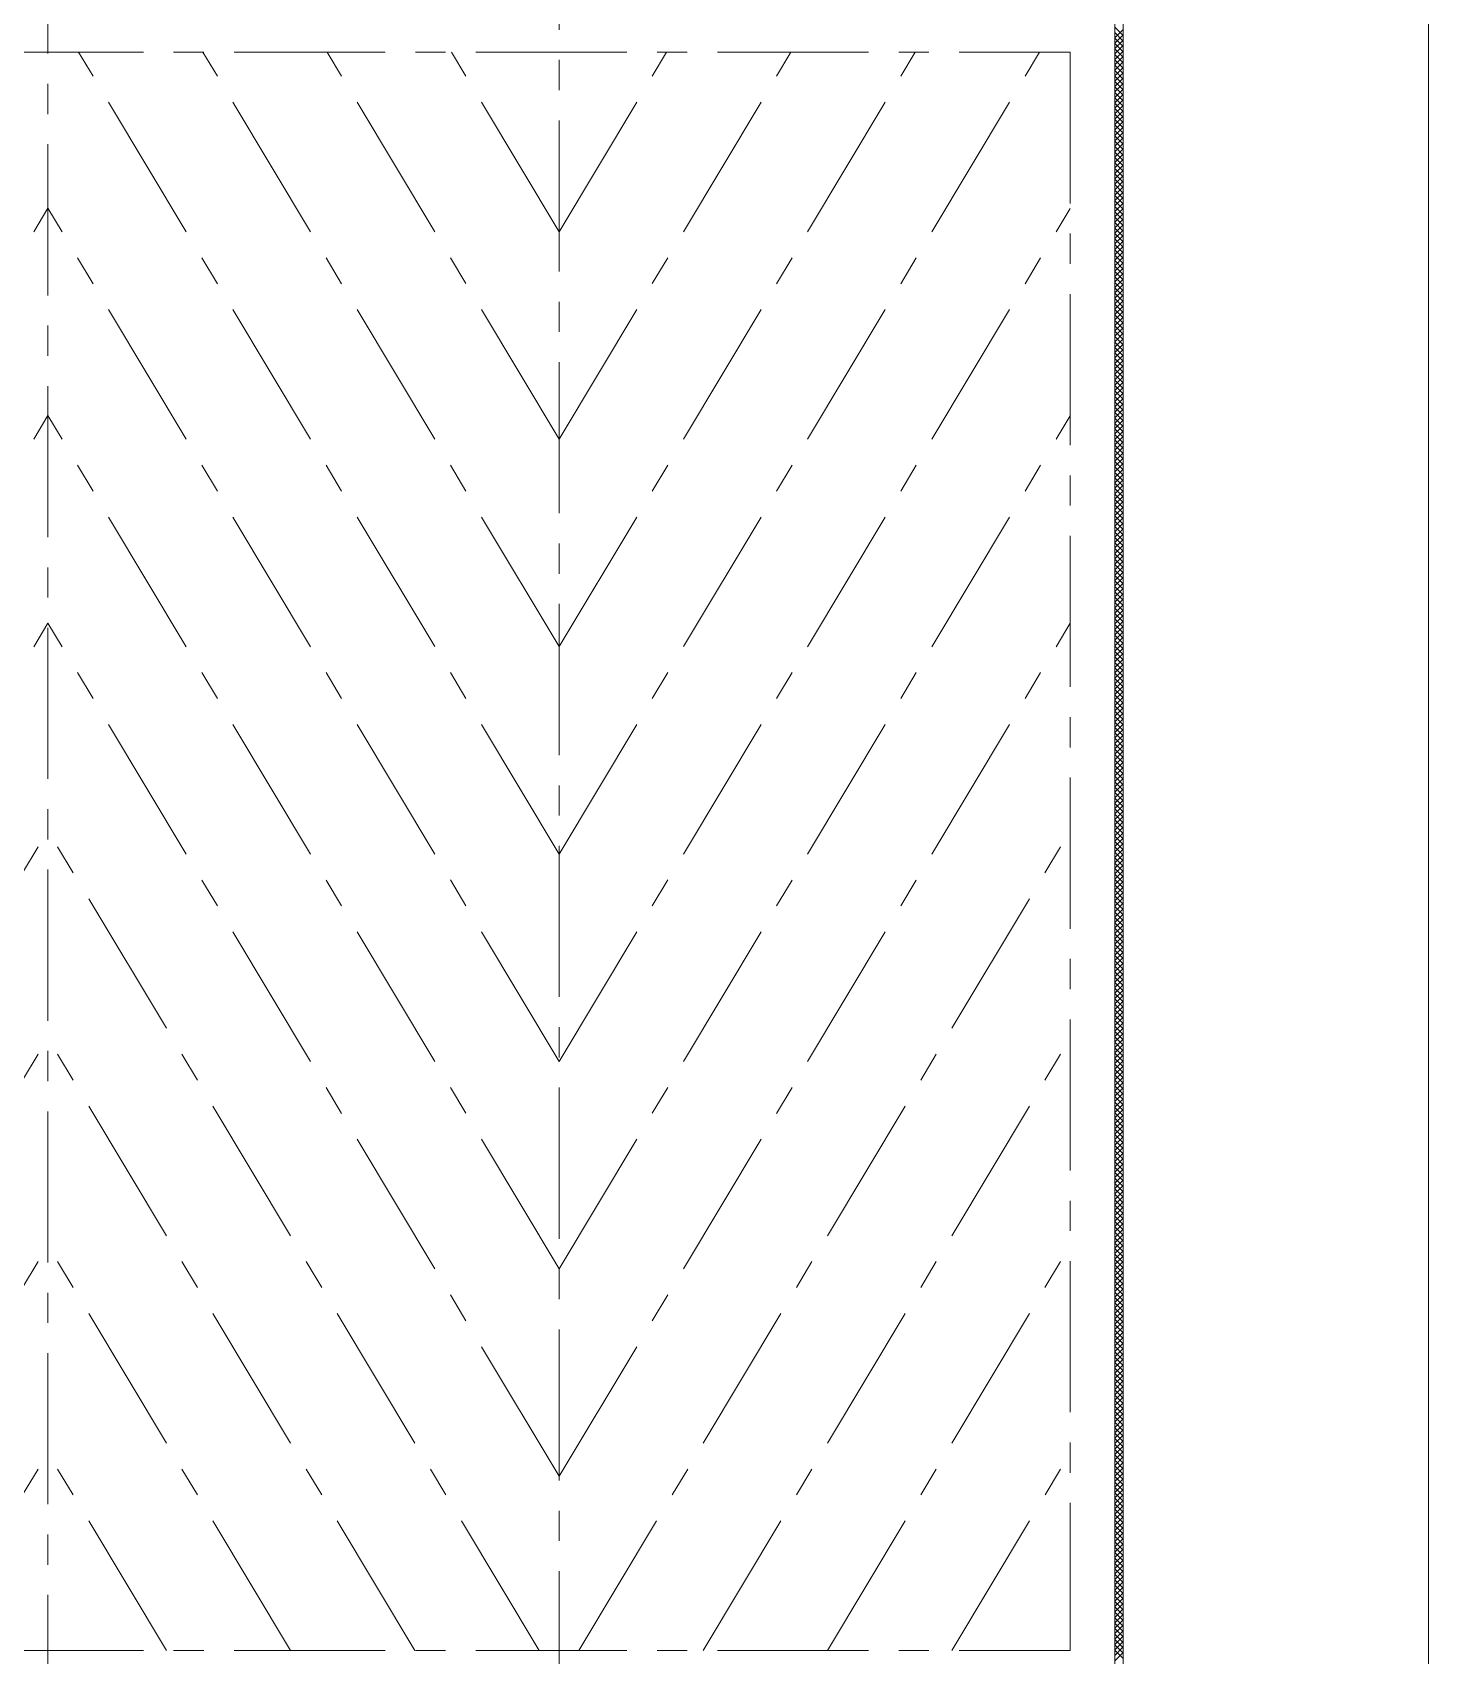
# Model space of a CAD drawing. Header units: millimetres. Extents: x -394 to 6212, y -2458 to 809.
# Drawn here: x 5237.13 to 5260.23, y -1869.96 to -1843.11 of the extents above; entities that cross this region are included whole.
import ezdxf

# ---------------------------------------------------------------- set-up
doc = ezdxf.new("R2010")
doc.units = ezdxf.units.MM
doc.linetypes.add('CENTERX2', pattern=[4, 2.5, -0.5, 0.5, -0.5])
for name, color, linetype, lineweight, true_color in [('1', 1, 'Continuous', 18, 0xff0000), ('2', 2, 'Continuous', 18, 0xffff00), ('3', 3, 'CENTERX2', 18, 0x00ff00)]:
    doc.layers.add(name, color=color, linetype=linetype, lineweight=lineweight, true_color=true_color)

msp = doc.modelspace()

# ---------------------------------------------------------------- linework, layer by layer
at = {"layer": '1'}
for p, q in [((5260.23314, -1823.93368), (5260.23314, -1889.18445)), ((5255.17746, -1832.83929), (5255.17746, -1880.27884)), ((5255.03907, -1842.19265), (5255.03907, -1870.92548))]:
    msp.add_line(p, q, dxfattribs=at)
at = {"layer": '2'}
for p, q in [((5255.17746, -1843.16021), (5255.03907, -1843.02182)), ((5255.03907, -1843.1953), (5255.17746, -1843.05691)), ((5255.17746, -1843.25001), (5255.03907, -1843.11162)), ((5255.03907, -1843.2851), (5255.17746, -1843.14671)), ((5255.17746, -1843.33982), (5255.03907, -1843.20143)), ((5255.03907, -1843.3749), (5255.17746, -1843.23651)), ((5255.17746, -1843.42962), (5255.03907, -1843.29123)), ((5255.03907, -1843.4647), (5255.17746, -1843.32631)), ((5255.17746, -1843.51942), (5255.03907, -1843.38103)), ((5255.03907, -1843.55451), (5255.17746, -1843.41612)), ((5255.17746, -1843.60922), (5255.03907, -1843.47083)), ((5255.03907, -1843.64431), (5255.17746, -1843.50592)), ((5255.17746, -1843.69903), (5255.03907, -1843.56064)), ((5255.03907, -1843.73411), (5255.17746, -1843.59572)), ((5255.17746, -1843.78883), (5255.03907, -1843.65044)), ((5255.03907, -1843.82391), (5255.17746, -1843.68552)), ((5255.17746, -1843.87863), (5255.03907, -1843.74024)), ((5255.03907, -1843.91372), (5255.17746, -1843.77533)), ((5255.17746, -1843.96843), (5255.03907, -1843.83005)), ((5255.03907, -1844.00352), (5255.17746, -1843.86513)), ((5255.17746, -1844.05824), (5255.03907, -1843.91985)), ((5255.03907, -1844.09332), (5255.17746, -1843.95493)), ((5255.17746, -1844.14804), (5255.03907, -1844.00965)), ((5255.03907, -1844.18312), (5255.17746, -1844.04473)), ((5255.17746, -1844.23784), (5255.03907, -1844.09945)), ((5255.03907, -1844.27293), (5255.17746, -1844.13454)), ((5255.17746, -1844.32764), (5255.03907, -1844.18926)), ((5255.03907, -1844.36273), (5255.17746, -1844.22434)), ((5255.17746, -1844.41745), (5255.03907, -1844.27906)), ((5255.03907, -1844.45253), (5255.17746, -1844.31414)), ((5255.17746, -1844.50725), (5255.03907, -1844.36886)), ((5255.03907, -1844.54233), (5255.17746, -1844.40394)), ((5255.17746, -1844.59705), (5255.03907, -1844.45866)), ((5255.03907, -1844.63214), (5255.17746, -1844.49375)), ((5255.17746, -1844.68686), (5255.03907, -1844.54847)), ((5255.03907, -1844.72194), (5255.17746, -1844.58355)), ((5255.17746, -1844.77666), (5255.03907, -1844.63827)), ((5255.03907, -1844.81174), (5255.17746, -1844.67335)), ((5255.17746, -1844.86646), (5255.03907, -1844.72807)), ((5255.03907, -1844.90154), (5255.17746, -1844.76315)), ((5255.17746, -1844.95626), (5255.03907, -1844.81787)), ((5255.03907, -1844.99135), (5255.17746, -1844.85296)), ((5255.17746, -1845.04607), (5255.03907, -1844.90768)), ((5255.03907, -1845.08115), (5255.17746, -1844.94276)), ((5255.17746, -1845.13587), (5255.03907, -1844.99748)), ((5255.03907, -1845.17095), (5255.17746, -1845.03256)), ((5255.17746, -1845.22567), (5255.03907, -1845.08728)), ((5255.03907, -1845.26075), (5255.17746, -1845.12236)), ((5255.17746, -1845.31547), (5255.03907, -1845.17708)), ((5255.03907, -1845.35056), (5255.17746, -1845.21217)), ((5255.17746, -1845.40528), (5255.03907, -1845.26689)), ((5255.03907, -1845.44036), (5255.17746, -1845.30197)), ((5255.17746, -1845.49508), (5255.03907, -1845.35669)), ((5255.03907, -1845.53016), (5255.17746, -1845.39177)), ((5255.17746, -1845.58488), (5255.03907, -1845.44649)), ((5255.03907, -1845.61996), (5255.17746, -1845.48157)), ((5255.17746, -1845.67468), (5255.03907, -1845.53629)), ((5255.03907, -1845.70977), (5255.17746, -1845.57138)), ((5255.17746, -1845.76449), (5255.03907, -1845.6261)), ((5255.03907, -1845.79957), (5255.17746, -1845.66118)), ((5255.17746, -1845.85429), (5255.03907, -1845.7159)), ((5255.03907, -1845.88937), (5255.17746, -1845.75098)), ((5255.17746, -1845.94409), (5255.03907, -1845.8057)), ((5255.03907, -1845.97917), (5255.17746, -1845.84079)), ((5255.17746, -1846.03389), (5255.03907, -1845.8955)), ((5255.03907, -1846.06898), (5255.17746, -1845.93059)), ((5255.17746, -1846.1237), (5255.03907, -1845.98531)), ((5255.03907, -1846.15878), (5255.17746, -1846.02039)), ((5255.17746, -1846.2135), (5255.03907, -1846.07511)), ((5255.03907, -1846.24858), (5255.17746, -1846.11019)), ((5255.17746, -1846.3033), (5255.03907, -1846.16491)), ((5255.03907, -1846.33838), (5255.17746, -1846.2)), ((5255.17746, -1846.3931), (5255.03907, -1846.25471)), ((5255.03907, -1846.42819), (5255.17746, -1846.2898)), ((5255.17746, -1846.48291), (5255.03907, -1846.34452)), ((5255.03907, -1846.51799), (5255.17746, -1846.3796)), ((5255.17746, -1846.57271), (5255.03907, -1846.43432)), ((5255.03907, -1846.60779), (5255.17746, -1846.4694)), ((5255.17746, -1846.66251), (5255.03907, -1846.52412)), ((5255.03907, -1846.6976), (5255.17746, -1846.55921)), ((5255.17746, -1846.75231), (5255.03907, -1846.61392)), ((5255.03907, -1846.7874), (5255.17746, -1846.64901)), ((5255.17746, -1846.84212), (5255.03907, -1846.70373)), ((5255.03907, -1846.8772), (5255.17746, -1846.73881)), ((5255.17746, -1846.93192), (5255.03907, -1846.79353)), ((5255.03907, -1846.967), (5255.17746, -1846.82861)), ((5255.17746, -1847.02172), (5255.03907, -1846.88333)), ((5255.03907, -1847.05681), (5255.17746, -1846.91842)), ((5255.17746, -1847.11152), (5255.03907, -1846.97313)), ((5255.03907, -1847.14661), (5255.17746, -1847.00822)), ((5255.17746, -1847.20133), (5255.03907, -1847.06294)), ((5255.03907, -1847.23641), (5255.17746, -1847.09802)), ((5255.17746, -1847.29113), (5255.03907, -1847.15274)), ((5255.03907, -1847.32621), (5255.17746, -1847.18782)), ((5255.17746, -1847.38093), (5255.03907, -1847.24254)), ((5255.03907, -1847.41602), (5255.17746, -1847.27763)), ((5255.17746, -1847.47073), (5255.03907, -1847.33234)), ((5255.03907, -1847.50582), (5255.17746, -1847.36743)), ((5255.17746, -1847.56054), (5255.03907, -1847.42215)), ((5255.03907, -1847.59562), (5255.17746, -1847.45723)), ((5255.17746, -1847.65034), (5255.03907, -1847.51195)), ((5255.03907, -1847.68542), (5255.17746, -1847.54703)), ((5255.17746, -1847.74014), (5255.03907, -1847.60175)), ((5255.03907, -1847.77523), (5255.17746, -1847.63684)), ((5255.17746, -1847.82994), (5255.03907, -1847.69156)), ((5255.03907, -1847.86503), (5255.17746, -1847.72664)), ((5255.17746, -1847.91975), (5255.03907, -1847.78136)), ((5255.03907, -1847.95483), (5255.17746, -1847.81644)), ((5255.17746, -1848.00955), (5255.03907, -1847.87116)), ((5255.03907, -1848.04463), (5255.17746, -1847.90624)), ((5255.17746, -1848.09935), (5255.03907, -1847.96096)), ((5255.03907, -1848.13444), (5255.17746, -1847.99605)), ((5255.17746, -1848.18915), (5255.03907, -1848.05077)), ((5255.03907, -1848.22424), (5255.17746, -1848.08585)), ((5255.17746, -1848.27896), (5255.03907, -1848.14057)), ((5255.03907, -1848.31404), (5255.17746, -1848.17565)), ((5255.17746, -1848.36876), (5255.03907, -1848.23037)), ((5255.03907, -1848.40384), (5255.17746, -1848.26545)), ((5255.17746, -1848.45856), (5255.03907, -1848.32017)), ((5255.03907, -1848.49365), (5255.17746, -1848.35526)), ((5255.17746, -1848.54837), (5255.03907, -1848.40998)), ((5255.03907, -1848.58345), (5255.17746, -1848.44506)), ((5255.17746, -1848.63817), (5255.03907, -1848.49978)), ((5255.03907, -1848.67325), (5255.17746, -1848.53486)), ((5255.17746, -1848.72797), (5255.03907, -1848.58958)), ((5255.03907, -1848.76305), (5255.17746, -1848.62466)), ((5255.17746, -1848.81777), (5255.03907, -1848.67938)), ((5255.03907, -1848.85286), (5255.17746, -1848.71447)), ((5255.17746, -1848.90758), (5255.03907, -1848.76919)), ((5255.03907, -1848.94266), (5255.17746, -1848.80427)), ((5255.17746, -1848.99738), (5255.03907, -1848.85899)), ((5255.03907, -1849.03246), (5255.17746, -1848.89407)), ((5255.17746, -1849.08718), (5255.03907, -1848.94879)), ((5255.03907, -1849.12226), (5255.17746, -1848.98387)), ((5255.17746, -1849.17698), (5255.03907, -1849.03859)), ((5255.03907, -1849.21207), (5255.17746, -1849.07368)), ((5255.17746, -1849.26679), (5255.03907, -1849.1284)), ((5255.03907, -1849.30187), (5255.17746, -1849.16348)), ((5255.17746, -1849.35659), (5255.03907, -1849.2182)), ((5255.03907, -1849.39167), (5255.17746, -1849.25328)), ((5255.17746, -1849.44639), (5255.03907, -1849.308)), ((5255.03907, -1849.48147), (5255.17746, -1849.34308)), ((5255.17746, -1849.53619), (5255.03907, -1849.3978)), ((5255.03907, -1849.57128), (5255.17746, -1849.43289)), ((5255.17746, -1849.626), (5255.03907, -1849.48761)), ((5255.03907, -1849.66108), (5255.17746, -1849.52269)), ((5255.17746, -1849.7158), (5255.03907, -1849.57741)), ((5255.03907, -1849.75088), (5255.17746, -1849.61249)), ((5255.17746, -1849.8056), (5255.03907, -1849.66721)), ((5255.03907, -1849.84068), (5255.17746, -1849.7023)), ((5255.17746, -1849.8954), (5255.03907, -1849.75701)), ((5255.03907, -1849.93049), (5255.17746, -1849.7921)), ((5255.17746, -1849.98521), (5255.03907, -1849.84682)), ((5255.03907, -1850.02029), (5255.17746, -1849.8819)), ((5255.17746, -1850.07501), (5255.03907, -1849.93662)), ((5255.03907, -1850.11009), (5255.17746, -1849.9717)), ((5255.17746, -1850.16481), (5255.03907, -1850.02642)), ((5255.03907, -1850.19989), (5255.17746, -1850.06151)), ((5255.17746, -1850.25461), (5255.03907, -1850.11622)), ((5255.03907, -1850.2897), (5255.17746, -1850.15131)), ((5255.17746, -1850.34442), (5255.03907, -1850.20603)), ((5255.03907, -1850.3795), (5255.17746, -1850.24111)), ((5255.17746, -1850.43422), (5255.03907, -1850.29583)), ((5255.03907, -1850.4693), (5255.17746, -1850.33091)), ((5255.17746, -1850.52402), (5255.03907, -1850.38563)), ((5255.03907, -1850.55911), (5255.17746, -1850.42072)), ((5255.17746, -1850.61382), (5255.03907, -1850.47543)), ((5255.03907, -1850.64891), (5255.17746, -1850.51052)), ((5255.17746, -1850.70363), (5255.03907, -1850.56524)), ((5255.03907, -1850.73871), (5255.17746, -1850.60032)), ((5255.17746, -1850.79343), (5255.03907, -1850.65504)), ((5255.03907, -1850.82851), (5255.17746, -1850.69012)), ((5255.17746, -1850.88323), (5255.03907, -1850.74484)), ((5255.03907, -1850.91832), (5255.17746, -1850.77993)), ((5255.17746, -1850.97303), (5255.03907, -1850.83464)), ((5255.03907, -1851.00812), (5255.17746, -1850.86973)), ((5255.17746, -1851.06284), (5255.03907, -1850.92445)), ((5255.03907, -1851.09792), (5255.17746, -1850.95953)), ((5255.17746, -1851.15264), (5255.03907, -1851.01425)), ((5255.03907, -1851.18772), (5255.17746, -1851.04933)), ((5255.17746, -1851.24244), (5255.03907, -1851.10405)), ((5255.03907, -1851.27753), (5255.17746, -1851.13914)), ((5255.17746, -1851.33224), (5255.03907, -1851.19386)), ((5255.03907, -1851.36733), (5255.17746, -1851.22894)), ((5255.17746, -1851.42205), (5255.03907, -1851.28366)), ((5255.03907, -1851.45713), (5255.17746, -1851.31874)), ((5255.17746, -1851.51185), (5255.03907, -1851.37346)), ((5255.03907, -1851.54693), (5255.17746, -1851.40854)), ((5255.17746, -1851.60165), (5255.03907, -1851.46326)), ((5255.03907, -1851.63674), (5255.17746, -1851.49835)), ((5255.17746, -1851.69145), (5255.03907, -1851.55307)), ((5255.03907, -1851.72654), (5255.17746, -1851.58815)), ((5255.17746, -1851.78126), (5255.03907, -1851.64287)), ((5255.03907, -1851.81634), (5255.17746, -1851.67795)), ((5255.17746, -1851.87106), (5255.03907, -1851.73267)), ((5255.03907, -1851.90614), (5255.17746, -1851.76775)), ((5255.17746, -1851.96086), (5255.03907, -1851.82247)), ((5255.03907, -1851.99595), (5255.17746, -1851.85756)), ((5255.17746, -1852.05067), (5255.03907, -1851.91228)), ((5255.03907, -1852.08575), (5255.17746, -1851.94736)), ((5255.17746, -1852.14047), (5255.03907, -1852.00208)), ((5255.03907, -1852.17555), (5255.17746, -1852.03716)), ((5255.17746, -1852.23027), (5255.03907, -1852.09188)), ((5255.03907, -1852.26535), (5255.17746, -1852.12696)), ((5255.17746, -1852.32007), (5255.03907, -1852.18168)), ((5255.03907, -1852.35516), (5255.17746, -1852.21677)), ((5255.17746, -1852.40988), (5255.03907, -1852.27149)), ((5255.03907, -1852.44496), (5255.17746, -1852.30657)), ((5255.17746, -1852.49968), (5255.03907, -1852.36129)), ((5255.03907, -1852.53476), (5255.17746, -1852.39637)), ((5255.17746, -1852.58948), (5255.03907, -1852.45109)), ((5255.03907, -1852.62456), (5255.17746, -1852.48617)), ((5255.17746, -1852.67928), (5255.03907, -1852.54089)), ((5255.03907, -1852.71437), (5255.17746, -1852.57598)), ((5255.17746, -1852.76909), (5255.03907, -1852.6307)), ((5255.03907, -1852.80417), (5255.17746, -1852.66578)), ((5255.17746, -1852.85889), (5255.03907, -1852.7205)), ((5255.03907, -1852.89397), (5255.17746, -1852.75558)), ((5255.17746, -1852.94869), (5255.03907, -1852.8103)), ((5255.03907, -1852.98377), (5255.17746, -1852.84538)), ((5255.17746, -1853.03849), (5255.03907, -1852.9001)), ((5255.03907, -1853.07358), (5255.17746, -1852.93519)), ((5255.17746, -1853.1283), (5255.03907, -1852.98991)), ((5255.03907, -1853.16338), (5255.17746, -1853.02499)), ((5255.17746, -1853.2181), (5255.03907, -1853.07971)), ((5255.03907, -1853.25318), (5255.17746, -1853.11479)), ((5255.17746, -1853.3079), (5255.03907, -1853.16951)), ((5255.03907, -1853.34298), (5255.17746, -1853.2046)), ((5255.17746, -1853.3977), (5255.03907, -1853.25931)), ((5255.03907, -1853.43279), (5255.17746, -1853.2944)), ((5255.17746, -1853.48751), (5255.03907, -1853.34912)), ((5255.03907, -1853.52259), (5255.17746, -1853.3842)), ((5255.17746, -1853.57731), (5255.03907, -1853.43892)), ((5255.03907, -1853.61239), (5255.17746, -1853.474)), ((5255.17746, -1853.66711), (5255.03907, -1853.52872)), ((5255.03907, -1853.70219), (5255.17746, -1853.56381)), ((5255.17746, -1853.75691), (5255.03907, -1853.61852)), ((5255.03907, -1853.792), (5255.17746, -1853.65361)), ((5255.17746, -1853.84672), (5255.03907, -1853.70833)), ((5255.03907, -1853.8818), (5255.17746, -1853.74341)), ((5255.17746, -1853.93652), (5255.03907, -1853.79813)), ((5255.03907, -1853.9716), (5255.17746, -1853.83321)), ((5255.17746, -1854.02632), (5255.03907, -1853.88793)), ((5255.03907, -1854.06141), (5255.17746, -1853.92302)), ((5255.17746, -1854.11612), (5255.03907, -1853.97773)), ((5255.03907, -1854.15121), (5255.17746, -1854.01282)), ((5255.17746, -1854.20593), (5255.03907, -1854.06754)), ((5255.03907, -1854.24101), (5255.17746, -1854.10262)), ((5255.17746, -1854.29573), (5255.03907, -1854.15734)), ((5255.03907, -1854.33081), (5255.17746, -1854.19242)), ((5255.17746, -1854.38553), (5255.03907, -1854.24714)), ((5255.03907, -1854.42062), (5255.17746, -1854.28223)), ((5255.17746, -1854.47533), (5255.03907, -1854.33694)), ((5255.03907, -1854.51042), (5255.17746, -1854.37203)), ((5255.17746, -1854.56514), (5255.03907, -1854.42675)), ((5255.03907, -1854.60022), (5255.17746, -1854.46183)), ((5255.17746, -1854.65494), (5255.03907, -1854.51655)), ((5255.03907, -1854.69002), (5255.17746, -1854.55163)), ((5255.17746, -1854.74474), (5255.03907, -1854.60635)), ((5255.03907, -1854.77983), (5255.17746, -1854.64144)), ((5255.17746, -1854.83454), (5255.03907, -1854.69615)), ((5255.03907, -1854.86963), (5255.17746, -1854.73124)), ((5255.17746, -1854.92435), (5255.03907, -1854.78596)), ((5255.03907, -1854.95943), (5255.17746, -1854.82104)), ((5255.17746, -1855.01415), (5255.03907, -1854.87576)), ((5255.03907, -1855.04923), (5255.17746, -1854.91084)), ((5255.17746, -1855.10395), (5255.03907, -1854.96556)), ((5255.03907, -1855.13904), (5255.17746, -1855.00065)), ((5255.17746, -1855.19375), (5255.03907, -1855.05537)), ((5255.03907, -1855.22884), (5255.17746, -1855.09045)), ((5255.17746, -1855.28356), (5255.03907, -1855.14517)), ((5255.03907, -1855.31864), (5255.17746, -1855.18025)), ((5255.17746, -1855.37336), (5255.03907, -1855.23497)), ((5255.03907, -1855.40844), (5255.17746, -1855.27005)), ((5255.17746, -1855.46316), (5255.03907, -1855.32477)), ((5255.03907, -1855.49825), (5255.17746, -1855.35986)), ((5255.17746, -1855.55296), (5255.03907, -1855.41458)), ((5255.03907, -1855.58805), (5255.17746, -1855.44966)), ((5255.17746, -1855.64277), (5255.03907, -1855.50438)), ((5255.03907, -1855.67785), (5255.17746, -1855.53946)), ((5255.17746, -1855.73257), (5255.03907, -1855.59418)), ((5255.03907, -1855.76765), (5255.17746, -1855.62926)), ((5255.17746, -1855.82237), (5255.03907, -1855.68398)), ((5255.03907, -1855.85746), (5255.17746, -1855.71907)), ((5255.17746, -1855.91218), (5255.03907, -1855.77379)), ((5255.03907, -1855.94726), (5255.17746, -1855.80887)), ((5255.17746, -1856.00198), (5255.03907, -1855.86359)), ((5255.03907, -1856.03706), (5255.17746, -1855.89867)), ((5255.17746, -1856.09178), (5255.03907, -1855.95339)), ((5255.03907, -1856.12686), (5255.17746, -1855.98847)), ((5255.17746, -1856.18158), (5255.03907, -1856.04319)), ((5255.03907, -1856.21667), (5255.17746, -1856.07828)), ((5255.17746, -1856.27139), (5255.03907, -1856.133)), ((5255.03907, -1856.30647), (5255.17746, -1856.16808)), ((5255.17746, -1856.36119), (5255.03907, -1856.2228)), ((5255.03907, -1856.39627), (5255.17746, -1856.25788)), ((5255.17746, -1856.45099), (5255.03907, -1856.3126)), ((5255.03907, -1856.48607), (5255.17746, -1856.34768)), ((5255.17746, -1856.54079), (5255.03907, -1856.4024)), ((5255.03907, -1856.57588), (5255.17746, -1856.43749)), ((5255.17746, -1856.6306), (5255.03907, -1856.49221)), ((5255.03907, -1856.66568), (5255.17746, -1856.52729)), ((5255.17746, -1856.7204), (5255.03907, -1856.58201)), ((5255.03907, -1856.75548), (5255.17746, -1856.61709)), ((5255.17746, -1856.8102), (5255.03907, -1856.67181)), ((5255.03907, -1856.84528), (5255.17746, -1856.70689)), ((5255.17746, -1856.9), (5255.03907, -1856.76161)), ((5255.03907, -1856.93509), (5255.17746, -1856.7967)), ((5255.17746, -1856.98981), (5255.03907, -1856.85142)), ((5255.03907, -1857.02489), (5255.17746, -1856.8865)), ((5255.17746, -1857.07961), (5255.03907, -1856.94122)), ((5255.03907, -1857.11469), (5255.17746, -1856.9763)), ((5255.17746, -1857.16941), (5255.03907, -1857.03102)), ((5255.03907, -1857.20449), (5255.17746, -1857.06611)), ((5255.17746, -1857.25921), (5255.03907, -1857.12082)), ((5255.03907, -1857.2943), (5255.17746, -1857.15591)), ((5255.17746, -1857.34902), (5255.03907, -1857.21063)), ((5255.03907, -1857.3841), (5255.17746, -1857.24571)), ((5255.17746, -1857.43882), (5255.03907, -1857.30043)), ((5255.03907, -1857.4739), (5255.17746, -1857.33551)), ((5255.17746, -1857.52862), (5255.03907, -1857.39023)), ((5255.03907, -1857.5637), (5255.17746, -1857.42532)), ((5255.17746, -1857.61842), (5255.03907, -1857.48003)), ((5255.03907, -1857.65351), (5255.17746, -1857.51512)), ((5255.17746, -1857.70823), (5255.03907, -1857.56984)), ((5255.03907, -1857.74331), (5255.17746, -1857.60492)), ((5255.17746, -1857.79803), (5255.03907, -1857.65964)), ((5255.03907, -1857.83311), (5255.17746, -1857.69472)), ((5255.17746, -1857.88783), (5255.03907, -1857.74944)), ((5255.03907, -1857.92292), (5255.17746, -1857.78453)), ((5255.17746, -1857.97763), (5255.03907, -1857.83924)), ((5255.03907, -1858.01272), (5255.17746, -1857.87433)), ((5255.17746, -1858.06744), (5255.03907, -1857.92905)), ((5255.03907, -1858.10252), (5255.17746, -1857.96413)), ((5255.17746, -1858.15724), (5255.03907, -1858.01885)), ((5255.03907, -1858.19232), (5255.17746, -1858.05393)), ((5255.17746, -1858.24704), (5255.03907, -1858.10865)), ((5255.03907, -1858.28213), (5255.17746, -1858.14374)), ((5255.17746, -1858.33684), (5255.03907, -1858.19845)), ((5255.03907, -1858.37193), (5255.17746, -1858.23354)), ((5255.17746, -1858.42665), (5255.03907, -1858.28826)), ((5255.03907, -1858.46173), (5255.17746, -1858.32334)), ((5255.17746, -1858.51645), (5255.03907, -1858.37806)), ((5255.03907, -1858.55153), (5255.17746, -1858.41314)), ((5255.17746, -1858.60625), (5255.03907, -1858.46786)), ((5255.03907, -1858.64134), (5255.17746, -1858.50295)), ((5255.17746, -1858.69605), (5255.03907, -1858.55767)), ((5255.03907, -1858.73114), (5255.17746, -1858.59275)), ((5255.17746, -1858.78586), (5255.03907, -1858.64747)), ((5255.03907, -1858.82094), (5255.17746, -1858.68255)), ((5255.17746, -1858.87566), (5255.03907, -1858.73727)), ((5255.03907, -1858.91074), (5255.17746, -1858.77235)), ((5255.17746, -1858.96546), (5255.03907, -1858.82707)), ((5255.03907, -1859.00055), (5255.17746, -1858.86216)), ((5255.17746, -1859.05526), (5255.03907, -1858.91688)), ((5255.03907, -1859.09035), (5255.17746, -1858.95196)), ((5255.17746, -1859.14507), (5255.03907, -1859.00668)), ((5255.03907, -1859.18015), (5255.17746, -1859.04176)), ((5255.17746, -1859.23487), (5255.03907, -1859.09648)), ((5255.03907, -1859.26995), (5255.17746, -1859.13156)), ((5255.17746, -1859.32467), (5255.03907, -1859.18628)), ((5255.03907, -1859.35976), (5255.17746, -1859.22137)), ((5255.17746, -1859.41448), (5255.03907, -1859.27609)), ((5255.03907, -1859.44956), (5255.17746, -1859.31117)), ((5255.17746, -1859.50428), (5255.03907, -1859.36589)), ((5255.03907, -1859.53936), (5255.17746, -1859.40097)), ((5255.17746, -1859.59408), (5255.03907, -1859.45569)), ((5255.03907, -1859.62916), (5255.17746, -1859.49077)), ((5255.17746, -1859.68388), (5255.03907, -1859.54549)), ((5255.03907, -1859.71897), (5255.17746, -1859.58058)), ((5255.17746, -1859.77369), (5255.03907, -1859.6353)), ((5255.03907, -1859.80877), (5255.17746, -1859.67038)), ((5255.17746, -1859.86349), (5255.03907, -1859.7251)), ((5255.03907, -1859.89857), (5255.17746, -1859.76018)), ((5255.17746, -1859.95329), (5255.03907, -1859.8149)), ((5255.03907, -1859.98837), (5255.17746, -1859.84998)), ((5255.17746, -1860.04309), (5255.03907, -1859.9047)), ((5255.03907, -1860.07818), (5255.17746, -1859.93979)), ((5255.17746, -1860.1329), (5255.03907, -1859.99451)), ((5255.03907, -1860.16798), (5255.17746, -1860.02959)), ((5255.17746, -1860.2227), (5255.03907, -1860.08431)), ((5255.03907, -1860.25778), (5255.17746, -1860.11939)), ((5255.17746, -1860.3125), (5255.03907, -1860.17411)), ((5255.03907, -1860.34758), (5255.17746, -1860.20919)), ((5255.17746, -1860.4023), (5255.03907, -1860.26391)), ((5255.03907, -1860.43739), (5255.17746, -1860.299)), ((5255.17746, -1860.49211), (5255.03907, -1860.35372)), ((5255.03907, -1860.52719), (5255.17746, -1860.3888)), ((5255.17746, -1860.58191), (5255.03907, -1860.44352)), ((5255.03907, -1860.61699), (5255.17746, -1860.4786)), ((5255.17746, -1860.67171), (5255.03907, -1860.53332)), ((5255.03907, -1860.70679), (5255.17746, -1860.56841)), ((5255.17746, -1860.76151), (5255.03907, -1860.62312)), ((5255.03907, -1860.7966), (5255.17746, -1860.65821)), ((5255.17746, -1860.85132), (5255.03907, -1860.71293)), ((5255.03907, -1860.8864), (5255.17746, -1860.74801)), ((5255.17746, -1860.94112), (5255.03907, -1860.80273)), ((5255.03907, -1860.9762), (5255.17746, -1860.83781)), ((5255.17746, -1861.03092), (5255.03907, -1860.89253)), ((5255.03907, -1861.066), (5255.17746, -1860.92762)), ((5255.17746, -1861.12072), (5255.03907, -1860.98233)), ((5255.03907, -1861.15581), (5255.17746, -1861.01742)), ((5255.17746, -1861.21053), (5255.03907, -1861.07214)), ((5255.03907, -1861.24561), (5255.17746, -1861.10722)), ((5255.17746, -1861.30033), (5255.03907, -1861.16194)), ((5255.03907, -1861.33541), (5255.17746, -1861.19702)), ((5255.17746, -1861.39013), (5255.03907, -1861.25174)), ((5255.03907, -1861.42522), (5255.17746, -1861.28683)), ((5255.17746, -1861.47993), (5255.03907, -1861.34154)), ((5255.03907, -1861.51502), (5255.17746, -1861.37663)), ((5255.17746, -1861.56974), (5255.03907, -1861.43135)), ((5255.03907, -1861.60482), (5255.17746, -1861.46643)), ((5255.17746, -1861.65954), (5255.03907, -1861.52115)), ((5255.03907, -1861.69462), (5255.17746, -1861.55623)), ((5255.17746, -1861.74934), (5255.03907, -1861.61095)), ((5255.03907, -1861.78443), (5255.17746, -1861.64604)), ((5255.17746, -1861.83914), (5255.03907, -1861.70075)), ((5255.03907, -1861.87423), (5255.17746, -1861.73584)), ((5255.17746, -1861.92895), (5255.03907, -1861.79056)), ((5255.03907, -1861.96403), (5255.17746, -1861.82564)), ((5255.17746, -1862.01875), (5255.03907, -1861.88036)), ((5255.03907, -1862.05383), (5255.17746, -1861.91544)), ((5255.17746, -1862.10855), (5255.03907, -1861.97016)), ((5255.03907, -1862.14364), (5255.17746, -1862.00525)), ((5255.17746, -1862.19835), (5255.03907, -1862.05996)), ((5255.03907, -1862.23344), (5255.17746, -1862.09505)), ((5255.17746, -1862.28816), (5255.03907, -1862.14977)), ((5255.03907, -1862.32324), (5255.17746, -1862.18485)), ((5255.17746, -1862.37796), (5255.03907, -1862.23957)), ((5255.03907, -1862.41304), (5255.17746, -1862.27465)), ((5255.17746, -1862.46776), (5255.03907, -1862.32937)), ((5255.03907, -1862.50285), (5255.17746, -1862.36446)), ((5255.17746, -1862.55756), (5255.03907, -1862.41918)), ((5255.03907, -1862.59265), (5255.17746, -1862.45426)), ((5255.17746, -1862.64737), (5255.03907, -1862.50898)), ((5255.03907, -1862.68245), (5255.17746, -1862.54406)), ((5255.17746, -1862.73717), (5255.03907, -1862.59878)), ((5255.03907, -1862.77225), (5255.17746, -1862.63386)), ((5255.17746, -1862.82697), (5255.03907, -1862.68858)), ((5255.03907, -1862.86206), (5255.17746, -1862.72367)), ((5255.17746, -1862.91677), (5255.03907, -1862.77839)), ((5255.03907, -1862.95186), (5255.17746, -1862.81347)), ((5255.17746, -1863.00658), (5255.03907, -1862.86819)), ((5255.03907, -1863.04166), (5255.17746, -1862.90327)), ((5255.17746, -1863.09638), (5255.03907, -1862.95799)), ((5255.03907, -1863.13146), (5255.17746, -1862.99307)), ((5255.17746, -1863.18618), (5255.03907, -1863.04779)), ((5255.03907, -1863.22127), (5255.17746, -1863.08288)), ((5255.17746, -1863.27599), (5255.03907, -1863.1376)), ((5255.03907, -1863.31107), (5255.17746, -1863.17268)), ((5255.17746, -1863.36579), (5255.03907, -1863.2274)), ((5255.03907, -1863.40087), (5255.17746, -1863.26248)), ((5255.17746, -1863.45559), (5255.03907, -1863.3172)), ((5255.03907, -1863.49067), (5255.17746, -1863.35228)), ((5255.17746, -1863.54539), (5255.03907, -1863.407)), ((5255.03907, -1863.58048), (5255.17746, -1863.44209)), ((5255.17746, -1863.6352), (5255.03907, -1863.49681)), ((5255.03907, -1863.67028), (5255.17746, -1863.53189)), ((5255.17746, -1863.725), (5255.03907, -1863.58661)), ((5255.03907, -1863.76008), (5255.17746, -1863.62169)), ((5255.17746, -1863.8148), (5255.03907, -1863.67641)), ((5255.03907, -1863.84988), (5255.17746, -1863.71149)), ((5255.17746, -1863.9046), (5255.03907, -1863.76621)), ((5255.03907, -1863.93969), (5255.17746, -1863.8013)), ((5255.17746, -1863.99441), (5255.03907, -1863.85602)), ((5255.03907, -1864.02949), (5255.17746, -1863.8911)), ((5255.17746, -1864.08421), (5255.03907, -1863.94582)), ((5255.03907, -1864.11929), (5255.17746, -1863.9809)), ((5255.17746, -1864.17401), (5255.03907, -1864.03562)), ((5255.03907, -1864.20909), (5255.17746, -1864.0707)), ((5255.17746, -1864.26381), (5255.03907, -1864.12542)), ((5255.03907, -1864.2989), (5255.17746, -1864.16051)), ((5255.17746, -1864.35362), (5255.03907, -1864.21523)), ((5255.03907, -1864.3887), (5255.17746, -1864.25031)), ((5255.17746, -1864.44342), (5255.03907, -1864.30503)), ((5255.03907, -1864.4785), (5255.17746, -1864.34011)), ((5255.17746, -1864.53322), (5255.03907, -1864.39483)), ((5255.03907, -1864.5683), (5255.17746, -1864.42992)), ((5255.17746, -1864.62302), (5255.03907, -1864.48463)), ((5255.03907, -1864.65811), (5255.17746, -1864.51972)), ((5255.17746, -1864.71283), (5255.03907, -1864.57444)), ((5255.03907, -1864.74791), (5255.17746, -1864.60952)), ((5255.17746, -1864.80263), (5255.03907, -1864.66424)), ((5255.03907, -1864.83771), (5255.17746, -1864.69932)), ((5255.17746, -1864.89243), (5255.03907, -1864.75404)), ((5255.03907, -1864.92751), (5255.17746, -1864.78913)), ((5255.17746, -1864.98223), (5255.03907, -1864.84384)), ((5255.03907, -1865.01732), (5255.17746, -1864.87893)), ((5255.17746, -1865.07204), (5255.03907, -1864.93365)), ((5255.03907, -1865.10712), (5255.17746, -1864.96873)), ((5255.17746, -1865.16184), (5255.03907, -1865.02345)), ((5255.03907, -1865.19692), (5255.17746, -1865.05853)), ((5255.17746, -1865.25164), (5255.03907, -1865.11325)), ((5255.03907, -1865.28673), (5255.17746, -1865.14834)), ((5255.17746, -1865.34144), (5255.03907, -1865.20305)), ((5255.03907, -1865.37653), (5255.17746, -1865.23814)), ((5255.17746, -1865.43125), (5255.03907, -1865.29286)), ((5255.03907, -1865.46633), (5255.17746, -1865.32794)), ((5255.17746, -1865.52105), (5255.03907, -1865.38266)), ((5255.03907, -1865.55613), (5255.17746, -1865.41774)), ((5255.17746, -1865.61085), (5255.03907, -1865.47246)), ((5255.03907, -1865.64594), (5255.17746, -1865.50755)), ((5255.17746, -1865.70065), (5255.03907, -1865.56226)), ((5255.03907, -1865.73574), (5255.17746, -1865.59735)), ((5255.17746, -1865.79046), (5255.03907, -1865.65207)), ((5255.03907, -1865.82554), (5255.17746, -1865.68715)), ((5255.17746, -1865.88026), (5255.03907, -1865.74187)), ((5255.03907, -1865.91534), (5255.17746, -1865.77695)), ((5255.17746, -1865.97006), (5255.03907, -1865.83167)), ((5255.03907, -1866.00515), (5255.17746, -1865.86676)), ((5255.17746, -1866.05986), (5255.03907, -1865.92148)), ((5255.03907, -1866.09495), (5255.17746, -1865.95656)), ((5255.17746, -1866.14967), (5255.03907, -1866.01128)), ((5255.03907, -1866.18475), (5255.17746, -1866.04636)), ((5255.17746, -1866.23947), (5255.03907, -1866.10108)), ((5255.03907, -1866.27455), (5255.17746, -1866.13616)), ((5255.17746, -1866.32927), (5255.03907, -1866.19088)), ((5255.03907, -1866.36436), (5255.17746, -1866.22597)), ((5255.17746, -1866.41907), (5255.03907, -1866.28069)), ((5255.03907, -1866.45416), (5255.17746, -1866.31577)), ((5255.17746, -1866.50888), (5255.03907, -1866.37049)), ((5255.03907, -1866.54396), (5255.17746, -1866.40557)), ((5255.17746, -1866.59868), (5255.03907, -1866.46029)), ((5255.03907, -1866.63376), (5255.17746, -1866.49537)), ((5255.17746, -1866.68848), (5255.03907, -1866.55009)), ((5255.03907, -1866.72357), (5255.17746, -1866.58518)), ((5255.17746, -1866.77829), (5255.03907, -1866.6399)), ((5255.03907, -1866.81337), (5255.17746, -1866.67498)), ((5255.17746, -1866.86809), (5255.03907, -1866.7297)), ((5255.03907, -1866.90317), (5255.17746, -1866.76478)), ((5255.17746, -1866.95789), (5255.03907, -1866.8195)), ((5255.03907, -1866.99297), (5255.17746, -1866.85458)), ((5255.17746, -1867.04769), (5255.03907, -1866.9093)), ((5255.03907, -1867.08278), (5255.17746, -1866.94439)), ((5255.17746, -1867.1375), (5255.03907, -1866.99911)), ((5255.03907, -1867.17258), (5255.17746, -1867.03419)), ((5255.17746, -1867.2273), (5255.03907, -1867.08891)), ((5255.03907, -1867.26238), (5255.17746, -1867.12399)), ((5255.17746, -1867.3171), (5255.03907, -1867.17871)), ((5255.03907, -1867.35218), (5255.17746, -1867.21379)), ((5255.17746, -1867.4069), (5255.03907, -1867.26851)), ((5255.03907, -1867.44199), (5255.17746, -1867.3036)), ((5255.17746, -1867.49671), (5255.03907, -1867.35832)), ((5255.03907, -1867.53179), (5255.17746, -1867.3934)), ((5255.17746, -1867.58651), (5255.03907, -1867.44812)), ((5255.03907, -1867.62159), (5255.17746, -1867.4832)), ((5255.17746, -1867.67631), (5255.03907, -1867.53792)), ((5255.03907, -1867.71139), (5255.17746, -1867.573)), ((5255.17746, -1867.76611), (5255.03907, -1867.62772)), ((5255.03907, -1867.8012), (5255.17746, -1867.66281)), ((5255.17746, -1867.85592), (5255.03907, -1867.71753)), ((5255.03907, -1867.891), (5255.17746, -1867.75261)), ((5255.17746, -1867.94572), (5255.03907, -1867.80733)), ((5255.03907, -1867.9808), (5255.17746, -1867.84241)), ((5255.17746, -1868.03552), (5255.03907, -1867.89713)), ((5255.03907, -1868.0706), (5255.17746, -1867.93222)), ((5255.17746, -1868.12532), (5255.03907, -1867.98693)), ((5255.03907, -1868.16041), (5255.17746, -1868.02202)), ((5255.17746, -1868.21513), (5255.03907, -1868.07674)), ((5255.03907, -1868.25021), (5255.17746, -1868.11182)), ((5255.17746, -1868.30493), (5255.03907, -1868.16654)), ((5255.03907, -1868.34001), (5255.17746, -1868.20162)), ((5255.17746, -1868.39473), (5255.03907, -1868.25634)), ((5255.03907, -1868.42981), (5255.17746, -1868.29143)), ((5255.17746, -1868.48453), (5255.03907, -1868.34614)), ((5255.03907, -1868.51962), (5255.17746, -1868.38123)), ((5255.17746, -1868.57434), (5255.03907, -1868.43595)), ((5255.03907, -1868.60942), (5255.17746, -1868.47103)), ((5255.17746, -1868.66414), (5255.03907, -1868.52575)), ((5255.03907, -1868.69922), (5255.17746, -1868.56083)), ((5255.17746, -1868.75394), (5255.03907, -1868.61555)), ((5255.03907, -1868.78903), (5255.17746, -1868.65064)), ((5255.17746, -1868.84374), (5255.03907, -1868.70535)), ((5255.03907, -1868.87883), (5255.17746, -1868.74044)), ((5255.17746, -1868.93355), (5255.03907, -1868.79516)), ((5255.03907, -1868.96863), (5255.17746, -1868.83024)), ((5255.17746, -1869.02335), (5255.03907, -1868.88496)), ((5255.03907, -1869.05843), (5255.17746, -1868.92004)), ((5255.17746, -1869.11315), (5255.03907, -1868.97476)), ((5255.03907, -1869.14824), (5255.17746, -1869.00985)), ((5255.17746, -1869.20295), (5255.03907, -1869.06456)), ((5255.03907, -1869.23804), (5255.17746, -1869.09965)), ((5255.17746, -1869.29276), (5255.03907, -1869.15437)), ((5255.03907, -1869.32784), (5255.17746, -1869.18945)), ((5255.17746, -1869.38256), (5255.03907, -1869.24417)), ((5255.03907, -1869.41764), (5255.17746, -1869.27925)), ((5255.17746, -1869.47236), (5255.03907, -1869.33397)), ((5255.03907, -1869.50745), (5255.17746, -1869.36906)), ((5255.17746, -1869.56216), (5255.03907, -1869.42377)), ((5255.03907, -1869.59725), (5255.17746, -1869.45886)), ((5255.17746, -1869.65197), (5255.03907, -1869.51358)), ((5255.03907, -1869.68705), (5255.17746, -1869.54866)), ((5255.17746, -1869.74177), (5255.03907, -1869.60338)), ((5255.03907, -1869.77685), (5255.17746, -1869.63846)), ((5255.17746, -1869.83157), (5255.03907, -1869.69318)), ((5255.03907, -1869.86666), (5255.17746, -1869.72827)), ((5255.17746, -1869.92137), (5255.03907, -1869.78299)), ((5255.03907, -1869.95646), (5255.17746, -1869.81807)), ((5255.17746, -1870.01118), (5255.03907, -1869.87279)), ((5255.03907, -1870.04626), (5255.17746, -1869.90787))]:
    msp.add_line(p, q, dxfattribs=at)
at = {"layer": '3'}
for p, q in [((5237.38447, -1895.45793), (5237.38447, -1816.37768)), ((5245.84447, -1871.06364), (5245.84447, -1841.58908)), ((5220.46605, -1843.43585), (5254.3029, -1843.43585)), ((5245.84447, -1856.70015), (5237.89428, -1843.43585)), ((5245.84447, -1853.2688), (5239.95092, -1843.43585)), ((5245.84447, -1849.83745), (5242.00756, -1843.43585)), ((5245.84447, -1846.40609), (5244.0642, -1843.43585)), ((5245.84447, -1856.70015), (5253.79466, -1843.43585)), ((5245.84447, -1853.2688), (5251.73802, -1843.43585)), ((5245.84447, -1849.83745), (5249.68138, -1843.43585)), ((5245.84447, -1846.40609), (5247.62474, -1843.43585)), ((5254.3029, -1843.43585), (5254.3029, -1869.87618)), ((5228.92447, -1860.13151), (5237.38447, -1846.01663)), ((5245.84447, -1860.13151), (5237.38447, -1846.01663)), ((5245.84447, -1860.13151), (5254.3029, -1846.01926)), ((5228.92447, -1863.56287), (5237.38447, -1849.44799)), ((5245.84447, -1863.56287), (5237.38447, -1849.44799)), ((5245.84447, -1863.56287), (5254.3029, -1849.45062)), ((5228.92447, -1866.99423), (5237.38447, -1852.87935)), ((5245.84447, -1866.99423), (5237.38447, -1852.87935)), ((5245.84447, -1866.99423), (5254.3029, -1852.88198)), ((5229.25377, -1869.87618), (5237.38447, -1856.31071)), ((5245.51517, -1869.87618), (5237.38447, -1856.31071)), ((5246.17377, -1869.87618), (5254.3029, -1856.31334)), ((5231.31042, -1869.87618), (5237.38447, -1859.74207)), ((5243.45852, -1869.87618), (5237.38447, -1859.74207)), ((5248.23042, -1869.87618), (5254.3029, -1859.7447)), ((5233.36706, -1869.87618), (5237.38447, -1863.17343)), ((5241.40188, -1869.87618), (5237.38447, -1863.17343)), ((5250.28706, -1869.87618), (5254.3029, -1863.17606)), ((5235.42371, -1869.87618), (5237.38447, -1866.60479)), ((5239.34523, -1869.87618), (5237.38447, -1866.60479)), ((5252.34371, -1869.87618), (5254.3029, -1866.60742)), ((5220.46605, -1869.87618), (5254.3029, -1869.87618))]:
    msp.add_line(p, q, dxfattribs=at)

doc.saveas('drawing.dxf')
